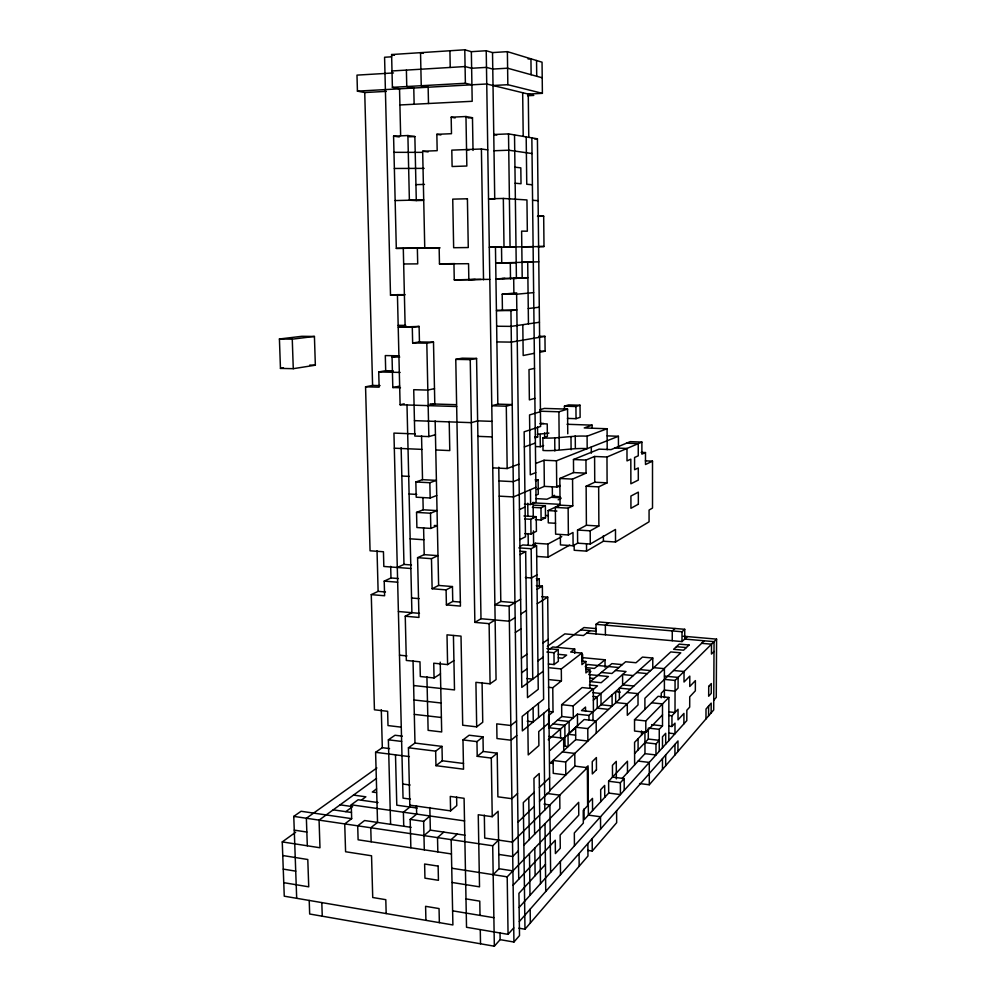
<?xml version="1.0" encoding="UTF-8"?>
<svg xmlns="http://www.w3.org/2000/svg" width="996" height="996" viewBox="0 0 996 996"><rect width="100%" height="100%" fill="white"/><g stroke="black" fill="none" stroke-linecap="round" stroke-linejoin="round"><path stroke-width="1.49" d="M659.252 751.308L659.252 729.321L662.502 725.86L662.502 703.923L651.583 702.778M661.257 697.785L661.257 693.179L664.394 690.066L675.051 691.149L678.077 688.062L678.102 677.417L664.481 676.085M662.477 769.447L662.489 758.591M662.489 747.697L662.489 736.791L665.689 733.317L665.677 744.149M664.394 697.686L664.407 668.677L653.787 667.656M665.664 765.75L665.664 754.968M668.826 740.651L668.864 697.449L658.082 696.328L634.527 719.71L634.552 731.039L645.806 732.309L662.502 714.904M668.889 726.159L671.939 726.495L671.951 715.775L678.039 709.289L678.015 719.859L683.941 713.41L683.903 723.831M672.25 640.714L672.275 630.916L675.051 628.476M674.939 754.968L674.964 744.385M683.281 636.232L716.585 639.133L675.064 680.43L675.014 712.514L668.938 711.854M677.952 751.47L677.977 740.949L519.314 921.537M586.719 633.12L681.999 641.573L682.023 631.75L684.738 629.31L684.713 639.071L714.057 641.648L713.696 709.949L649.292 784.773L639.557 783.541M705.965 718.925L706.015 709.04L711.194 703.139L711.144 712.899M708.579 715.9L708.617 706.077M716.585 639.133L716.261 697.387L713.746 700.25M309.208 900.434L309.669 914.004L494.34 946.2L500.129 939.651L513.936 942.029L519.514 935.568L518.928 893.35L545.447 864.441M518.928 928.185L524.979 929.206L587.964 856.025L587.877 843.5M587.652 850.36L592.259 851.032L616.661 822.684L616.611 810.794M409.829 805.166L450.578 810.869L450.279 796.427L464.086 798.306L466.526 927.276L508.06 934.348L513.737 927.886M519.128 907.456L686.804 720.606L686.842 710.248L689.693 707.123L689.73 696.814L695.345 690.826L695.382 680.617L689.767 686.481L689.792 676.135L684.015 682.011L684.04 671.503L673.57 670.495M584.042 808.914L584.117 819.733L608.681 793.065L620.421 794.584L620.371 782.719L624.181 778.573L612.503 777.117L612.453 765.339L616.275 761.367L616.35 778.872M621.99 778.611L644.972 753.661L655.978 754.956L655.978 743.9L659.252 740.327L648.309 739.069L634.601 753.623M671.939 726.495L675.002 723.158L674.977 733.778L668.914 733.106M513.127 885.183L555.27 840.238L555.407 853.572L560.262 848.281L560.138 835.046L578.763 815.176L578.664 802.328L507.201 876.841L508.06 934.348M588.287 802.838L592.483 798.381L592.558 810.557M608.681 793.065L608.618 781.238L627.455 761.218L627.492 772.635M518.343 850.783L512.716 856.523L498.797 854.431M523.871 845.156L559.877 808.478L559.752 795.144L546.717 793.426M645.806 732.309L645.794 720.942L668.864 697.449M714.008 651.459L711.455 654.061L711.505 644.188L701.62 643.316M493.182 874.662L499.021 868.736L498.112 811.279L492.236 816.695L478.254 814.74L479.524 886.838L452.035 882.468M549.655 790.575L574.879 766.136L587.366 767.679L512.517 842.118L484.716 838.072L484.33 815.114M585.897 767.978L588.038 765.862L588.375 815.114L600.513 816.757L600.588 829.033M494.34 946.2L492.709 845.766L498.573 840.089M704.234 640.789L644.898 698.283L644.91 709.401M517.957 822.21L534.292 806.362M539.533 801.257L549.755 791.347L547.7 597.152L541.712 596.666M534.117 792.38L523.311 802.602L524.979 929.206M539.371 787.4L549.605 777.714M664.158 668.54L680.766 652.841L670.756 651.932L587.777 728.599L587.864 741.049L575.713 739.63L550.166 763.073L553.253 763.459M565.691 762.015L553.104 760.471L553.241 773.344L565.803 774.925L565.691 762.015L664.407 668.677M681.999 641.573L687.402 636.593M517.559 793.463L511.894 798.692L497.888 796.812L497.203 753.175L483.247 751.457L477.221 756.313L476.96 741.609L482.998 736.878L483.247 751.457M550.041 750.449L563.636 738.223L548.647 736.467M563.661 745.992L568.131 746.527L568.019 734.276L584.166 719.535L596.168 720.867L596.243 733.131M548.223 739.804L577.431 714.169L588.96 715.439L592.956 711.841L593.018 720.631M619.4 699.267L619.35 688.112L652.778 658.045L652.778 668.503M457.338 834.075L451.163 839.628L452.894 924.948L284.258 896.188L282.254 841.906L295.65 832.245M562.777 739.206L577.518 725.947L577.431 714.169M619.151 688.485L593.429 711.63L593.292 688.709L582.1 687.564L561.644 704.67L561.756 716.522L548.721 727.69L548.597 715.564L553.017 711.879L552.768 687.738L561.42 680.878L561.308 668.951L581.851 653.09L581.938 664.606L585.86 661.493L585.934 672.898L589.806 669.76L589.918 688.112M593.367 700.176L626.011 671.516L615.441 670.482M443.793 832.096L437.518 837.611L437.829 851.879M423.972 835.607L430.347 830.141L464.92 835.183M450.578 810.869L456.778 805.565L456.604 796.974M561.644 704.67L573.198 705.915L593.292 688.709M593.753 689.083L597.488 685.87L589.358 685.049M549.033 722.822L538.724 731.574L538.886 745.593L528.229 754.906L527.681 712.016M410.862 847.795L410.178 819.422L423.636 821.351L430.035 815.998M477.221 756.313L491.289 758.068L497.203 753.175M516.762 735.509L511.06 740.215L496.979 738.534L496.743 723.868L510.848 725.486L516.563 720.905M548.883 709.015L522.365 730.89L522.178 716.423L543.617 699.254L542.359 586.121L536.321 585.648M410.178 819.422L416.664 814.093L416.465 805.627M589.01 672.898L590.84 671.404M605.058 667.27L605.02 659.788L594.463 668.441L585.548 667.569M585.262 666.448L587.69 664.506L618.877 667.532M442.299 760.77L441.987 746.39L435.65 751.146L435.962 765.663L442.299 760.77L463.551 763.471M435.962 765.663L463.538 769.198L462.978 739.928L469.128 735.222L482.998 736.878M406.99 404.7L411.908 612.689L405.248 616.225L406.318 660.448L419.976 661.817L420.312 676.521L434.057 677.965L433.746 663.199L447.602 664.593L447.005 634.838L461.011 636.133L462.704 725.225L476.698 726.856L482.749 722.249L482.076 682.571M378.069 802.564L358.112 799.763L351.264 804.805L351.675 818.662L344.728 823.916L345.587 851.742L371.545 855.776L372.728 897.508L385.801 899.687L386.174 913.569M543.306 671.204L521.792 687.365L516.625 294.218L533.644 292.625M608.494 622.774L605.356 625.139L605.406 634.776M548.398 664.008L554.087 664.556L558.333 661.356L558.221 649.604L546.904 648.545M574.729 653.301L574.692 649.031L570.696 652.044L581.851 653.09M345.811 811.665L352.609 806.623L340.084 804.843M361.473 800.049L365.856 796.812L353.505 795.094M376.538 788.894L372.305 792.032L376.426 792.592M589.956 630.717L583.444 635.535L564.844 633.879L547.352 646.354M596.044 633.942L595.981 624.33L599.169 621.977L684.738 629.31M546.854 652.044L553.975 652.716L558.221 649.604M521.605 672.786L527.145 668.752M537.915 660.933L543.156 657.123M376.513 778.362L319.069 820.119L319.977 847.758L282.254 841.906M556.876 647.238L583.967 627.542L596.231 628.613M549.593 649.218L552.705 646.977L574.692 649.031M403.741 826.257L403.392 812.213L409.866 807.034L408.435 747.759L414.983 743.066L441.987 746.39M376.886 767.953L306.37 818.251L307.316 845.791M476.698 726.856L475.914 682.335L490.082 683.816L496.058 679.596L486.222 50.734L471.357 51.68L464.783 49.8L391.602 54.543L392.399 87.337L399.533 88.806L400.641 135.693M521.406 658.157L526.959 654.26M542.994 642.993L548.149 639.382M296.684 898.305L293.77 816.384L301.078 811.267L351.675 818.662M371.159 841.782L370.761 827.751L377.534 822.422L375.604 752.316L382.315 747.685L389.56 748.594M390.594 824.339L388.378 739.804L395.001 735.26L402.309 736.144M515.355 632.472L521.02 628.775M434.057 677.965L440.469 673.856M447.602 664.593L453.927 660.585M515.144 617.582L509.354 621.218L480.993 618.74L474.868 622.388L470.237 359.631L476.574 358.448L480.993 618.74M520.833 614.022L526.411 610.511M537.255 603.713L547.7 597.152M474.868 622.388L489.111 623.645L495.124 619.973M514.944 602.655L500.801 601.484L494.888 604.958L509.143 606.153L520.634 599.219M537.081 589.308L542.359 586.121M574.157 544.563L574.194 550.278L586.569 551.124L603.414 541.226L615.528 542.011L649.068 521.792L649.068 510.052L652.517 508.047L652.505 461.16L645.371 460.849M536.657 580.431L539.247 578.9L539.346 586.681M536.919 574.866L531.528 577.979L525.378 577.518M560.35 534.628L560.449 544.899L573.098 545.746L577.63 543.194L590.279 544.015L615.478 529.461L615.528 542.011M536.919 556.44L548.012 557.212L569.687 545.098M577.63 543.194L577.531 530.034L590.205 530.818L598.882 526.025L598.658 486.87L607.099 482.848L606.975 457.002L641.885 442.087L641.897 454.164L645.483 452.545L645.495 464.51L652.505 461.16M452.757 601.447L452.458 586.544L446.096 589.881L446.395 604.908L452.757 601.447L460.501 602.082M606.975 457.002L594.587 456.467L585.959 460.065L586.046 473.162L572.563 479.101L572.775 505.856L560.076 505.146L555.345 507.412L555.606 534.155L568.367 534.964L572.999 532.486L573.098 545.746M577.531 530.034L586.395 525.265L598.882 526.025M532.935 544.513L535.375 543.243L547.875 544.065L561.781 536.62M520.049 554.585L525.664 551.622L527.507 697.636L538.238 689.307L536.583 545.858L522.813 544.937L520.061 546.356M518.841 547.875L531.167 548.709L536.583 545.858M405.248 616.225L418.955 617.433L417.585 557.673L424.196 554.66L437.979 555.644L431.48 558.669L432.127 588.748L438.614 585.449L452.458 586.544M519.85 539.62L525.477 536.794L524.145 431.803L540.604 426.45L537.417 138.818L508.52 133.9L493.767 134.522L496.83 135.02M524.817 533.619L530.993 534.018L536.408 531.291L536.246 516.687L523.971 515.953M555.345 507.412L568.143 508.134L572.775 505.856M535.387 519.626L541.114 519.974L545.509 517.833L545.372 505.781L533.968 505.146M401.276 727.155L388.004 725.574L387.631 711.306L374.434 709.787L371.271 594.637L378.119 591.375L385.477 591.985M555.569 523.286L548.273 522.85L548.149 510.575L560.038 504.91M524.631 518.904L530.818 519.277L536.246 516.687M371.271 594.637L384.605 595.757L384.219 581.129L390.98 577.966L398.4 578.552M532.374 507.338L540.977 507.836L545.372 505.781M558.158 499.818L560.922 498.535M586.395 525.265L586.134 486.235L594.749 482.226L607.099 482.848M397.292 567.471L403.978 564.433L411.46 564.981M552.319 487.119L552.407 496.294L554.573 495.311M519.451 509.554L525.104 507.001M524.444 504.15L530.631 504.499L536.072 502.034L531.852 137.871M537.18 489.472L544.351 486.372L556.727 487.007L560.163 485.488M535.661 495.361L538.288 494.203L538.126 479.96L535.151 479.811M560.076 505.146L559.827 478.478L573.572 472.577L586.046 473.162M535.898 487.355L513.5 496.929L499.208 496.145M416.552 512.392L430.496 513.226L437.032 510.612L423.2 509.79L416.552 512.392L416.888 527.531L430.82 528.415L437.356 525.664L434.281 525.477M535.499 481.056L538.126 479.96M573.572 472.577L573.472 459.517L599.082 449.134L611.046 449.619L630.231 441.639L641.885 442.087M519.053 479.325L513.289 481.641L498.984 480.919M535.736 472.627L530.283 474.818L529.548 414.946L540.43 411.684M535.661 463.489L544.065 460.239L556.465 460.787L618.416 436.285L618.454 448.001M539.919 423.674L547.24 423.923L547.364 436.397L542.882 437.954L543.019 450.478C557.997 451.437 572.202 447.702 587.179 448.648L587.092 436.186L607.087 428.753L607.187 449.719M492.746 467.859L507.176 468.543L518.854 464.148M415.842 481.989L429.836 482.711L436.397 480.383L422.528 479.674L415.842 481.989L416.204 497.203L430.172 497.988L436.721 495.522M542.882 437.954C557.847 438.838 572.127 435.314 587.092 436.186M535.973 446.557L540.305 446.731L543.617 445.536M592.122 428.081L592.11 425.143L584.241 427.944L607.087 428.753M524.344 446.93L535.387 443.046M535.001 437.879L537.641 436.97L537.529 426.886M537.28 434.318L548.933 433.086M567.421 418.395L576.037 418.681L580.12 417.324L580.033 405.248L568.616 404.911L564.446 406.181L564.471 409.207M539.782 411.199L558.905 411.796L567.558 409.119L567.77 433.783M564.446 406.181L575.937 406.517L580.033 405.248M539.894 409.73L544.339 408.41L567.558 409.119M434.48 388.627L427.832 390.083L413.726 389.71L414.797 436.049L428.84 436.597L435.439 434.704M506.292 406.206L512.23 404.575L497.826 404.139L491.775 405.758L506.292 406.206L507.176 468.543M534.877 398.363L529.374 399.882L529 369.603L534.528 368.371M428.168 405.633L434.804 404.027L433.497 342.151L419.453 341.952L412.655 342.96L412.294 327.286L419.104 326.427L419.453 341.952M405.086 294.679L397.429 294.667L400.106 404.762L404.214 403.816M410.862 568.492L383.834 566.463L383.448 551.747L370.064 550.788L365.557 386.809L379.127 387.17L378.729 371.956L385.689 370.699L385.303 355.572L398.91 355.809L392.05 356.929L392.81 387.531L399.645 386.124M534.354 353.306L523.186 355.51L522.8 324.684M539.782 352.235L545.111 351.19L544.949 336.362L538.811 336.287M365.557 386.809L372.591 385.427L380.086 385.614M446.395 604.908L460.438 606.091L455.77 359.369L462.206 358.187L476.574 358.448M544.949 336.362L511.371 342.114L496.892 341.914M293.272 368.682L315.346 365.196L314.425 336.449L301.838 336.299L279.415 338.989L280.461 368.408L293.272 368.682L292.264 339.163L314.425 336.449M280.461 368.408L283.487 367.935M412.655 342.96L426.811 343.159L433.497 342.151M539.446 322.268L511.16 326.377L496.655 326.24M419.104 326.427L398.226 327.149L412.294 327.286M510.936 310.59L516.824 309.893L496.419 310.528L510.936 310.59L518.742 879.207M528.266 308.523L539.284 307.216M502.42 309.818L502.196 294.206L516.725 292.886M391.677 56.797L384.581 57.258L390.507 295.214L397.429 294.667M504.922 278.357L495.933 278.942L527.892 277.722L517.945 277.76M453.952 263.803L454.263 279.851L489.795 279.353M486.222 50.734L492.522 52.589L507.387 51.643L542.048 62.188L542.384 93.338L528.266 94.072L528.776 137.236M454.263 279.851L481.056 279.378M475.229 279.403L468.842 279.814L468.556 263.703L439.473 263.915L439.149 247.88L396.308 248.39L393.582 136.153L407.899 135.543L414.859 136.552L416.291 200.582L423.4 200.408M528.067 58.988L530.943 58.814L531.129 74.712M392.001 70.965L465.082 66.558L471.631 68.263L486.484 67.379L492.771 69.073L507.611 68.201L542.21 77.788M393.482 72.945L356.991 75.123L357.427 91.134L364.735 92.541L386.299 91.371M392.399 87.337L465.381 83.266L471.917 84.809M357.427 91.134L486.733 83.988L533.756 95.417L527.581 95.728M493.02 85.507L507.836 84.697L542.384 93.338M399.906 104.966L472.191 101.293L471.357 51.68M431.517 247.954L424.757 248.054L422.665 151.243L437.182 150.682L436.846 134.323L451.487 133.701L451.176 117.204L465.966 116.52L472.478 117.727L473.025 150.446M468.07 117.926L472.478 117.727M409.182 136.788L414.859 136.552M516.202 262.732L495.697 263.093L538.774 261.811M534.578 138.93L537.417 138.818M393.98 152.326L422.366 152.363M487.766 149.886L481.404 149.002L451.798 150.135L452.109 166.519L466.838 166.021L465.966 116.52M439.473 263.915L454.724 263.604M494.004 150.757L508.744 150.209L532.038 153.546M394.366 168.461L424.134 168.374M415.942 184.646L424.483 184.397M395.151 200.57L423.711 199.86M517.908 278.121L522.203 278.108L521.618 231.134L527.332 231.197L526.946 199.947L503.329 198.441L488.538 198.802L493.182 199.088M537.479 216.344L543.679 216.219L544.003 246.51L504.013 247.108L503.329 198.441M396.308 248.39L440.083 247.855M516.003 246.921L489.297 247.282L501.511 247.095L501.735 262.844M521.804 246.796L533.121 246.672M537.815 246.572L544.003 246.51M521.991 262.122L533.296 262.035M522.016 262.309L527.706 262.259L528.453 323.862M403.666 263.977L417.71 263.878L417.349 248.129M501.972 278.544L516.414 278.507L514.521 134.921M502.196 294.206L516.625 294.218M390.507 295.214L404.401 295.227M398.176 325.331L405.808 325.393M279.415 338.989L292.264 339.163M540.504 351.115L545.111 351.19M392.05 356.929L399.732 357.066M455.77 359.369L470.237 359.631M309.768 365.084L315.346 365.196M385.689 370.699L393.233 370.861M378.729 371.956L400.093 372.429M392.81 387.531L400.467 387.73M430.135 403.89L455.969 404.675M400.106 404.762L456.666 406.517M492.012 421.358L477.632 420.86L471.345 422.653L414.436 420.648M540.953 423.375L543.679 423.462M567.048 424.271L592.11 425.143M538.263 216.008L543.679 216.219M607.187 435.862L618.416 436.285M534.64 436.858L537.641 436.97M415.357 433.92L393.943 433.098L403.044 798.132L410.427 799.153M477.893 436.348L492.261 436.908M626.509 443.183L638.237 443.643L638.262 455.807L634.577 457.475L634.601 469.714L638.287 467.946L638.312 480.06L630.879 483.795L630.817 459.181L627.007 460.899L626.97 448.461L615.005 447.976M641.15 452.371L645.483 452.545M394.329 448.2L421.843 449.37M435.762 449.968L449.781 450.578L449.208 421.408M573.472 459.517L585.959 460.065M559.827 478.478L572.563 479.101M401.836 476.026L409.368 476.412M586.134 486.235L598.658 486.87M556.677 486.422L559.603 486.571M416.291 200.582L409.381 200.221L407.899 135.543M552.407 496.294L559.677 496.68M560.91 497.813L551.186 497.29L546.978 499.208L535.86 498.61M409.107 493.991L416.751 494.414M532.736 502.818L559.677 504.325M548.149 510.575L556.913 511.085M545.584 515.48L548.41 515.642M542.658 517.659L545.509 517.833M532.574 200.308L538.101 200.657M410.165 538.824L423.86 539.745M520.074 551.236L525.664 551.622M417.585 557.673L431.48 558.669M536.296 578.688L539.247 578.9M384.219 581.129L397.665 582.199M432.127 588.748L446.096 589.881M411.56 597.998L419.129 598.633M595.981 624.33L682.023 631.75M398.4 611.507L419.465 613.349M580.73 629.908L596.131 631.265M515.156 183.214L521.02 183.737L520.821 167.851L514.944 167.166M532.399 184.77L526.76 184.26L526.187 136.913M676.446 646.69L686.344 647.574M652.778 658.045L642.457 657.086L636.008 662.738L625.625 661.755L611.942 673.483L601.372 672.437M558.258 654.31L566.637 655.107L562.516 658.207L558.308 657.808M581.739 657.572L605.02 659.788M622.276 664.618L611.88 663.622L590.404 681.613L601.186 682.708L608.407 676.508L588.698 674.553M581.701 661.095L585.86 661.493M639.955 669.573L650.587 670.607M636.643 672.561L647.338 673.607M585.673 669.349L589.806 669.76M633.282 675.587L622.587 674.529L622.625 685.36M549.78 667.806L561.308 668.951M664.407 679.384L675.064 680.43M399.483 655.181L406.966 655.928M589.545 678.052L594.114 678.513M622.911 684.912L633.867 686.02M549.904 679.708L561.42 680.878M526.66 678.513L532.748 679.135L531.167 548.709M619.35 688.112L630.381 689.232M626.845 692.494L638 693.652L638.025 704.944L627.318 715.315L627.281 703.774L615.914 702.566M620.271 692.133L615.628 691.647L615.677 702.616M548.398 687.29L552.768 687.738M592.707 692.631L600.986 693.49L601.049 704.77L612.142 705.965L612.067 694.859M593.043 696.378L597.202 696.814L597.264 708.168L608.432 709.376M413.626 685.534L454.5 689.917L453.429 635.535M668.889 715.452L671.951 715.775M592.956 711.841L581.502 710.596L585.511 707.073L585.548 711.418M634.527 719.71L645.794 720.942M548.647 711.393L553.017 711.879M651.608 724.652L662.502 725.86M413.975 699.976L441.079 702.989M561.756 716.522L573.285 717.805L573.198 705.915M659.252 729.321L648.296 728.088L648.309 739.069M557.474 720.183L569.09 721.49L569.189 733.43M553.129 723.905L564.832 725.237L565.018 746.265M527.195 721.204L533.271 721.888L533.097 707.683M587.777 728.599L575.613 727.217L575.713 739.63M548.721 727.69L560.499 729.035L560.586 738.123M414.311 714.381L441.39 717.494M644.947 742.63L655.978 743.9M568.019 734.276L575.514 735.135M462.978 739.928L476.96 741.609M562.367 751.93L574.779 753.424L574.879 766.136M638.125 761.081L649.28 762.426L649.292 784.773M388.378 739.804L401.637 741.435M422.665 151.243L428.143 151.915M408.435 747.759L435.65 751.146M608.618 781.238L620.371 782.719M375.604 752.316L409.393 756.599M402.695 784.014L410.091 785.01M544.028 804.146L549.904 804.942L550.614 872.372M466.539 149.574L469.141 149.923M393.582 136.153L399.259 136.95M417.187 808.055L396.794 805.191L395.499 754.931M351.264 804.805L464.646 820.916M333.199 809.848L351.451 812.475M411.111 827.327L364.561 820.53L357.701 825.833L358.112 839.802L451.449 853.946M293.77 816.384L492.709 845.766M436.846 134.323L440.892 134.933M294.256 830.129L306.843 832.046M499.021 868.736L512.928 870.878M451.748 868.226L507.201 876.841M282.764 855.527L307.789 859.511L308.735 886.826L283.76 882.668M283.262 869.11L295.725 871.151M465.991 898.89L479.773 901.143L480.022 915.399M452.607 910.83L493.879 917.702M451.176 117.204L455.16 117.926M391.602 54.543L394.466 55.266M423.3 53.398L420.536 52.663L421.246 85.718L428.143 87.225L428.492 103.509M321.808 902.588L322.256 916.196M390.681 566.338L390.98 577.966M364.735 92.541L372.591 385.427M377.036 550.825L378.119 591.375M381.294 709.75L382.315 747.685M403.293 248.29L405.135 326.29M413.041 660.871L414.983 743.066M401.139 447.727L403.978 564.433M414.137 104.244L413.776 88.022L406.766 86.528L406.393 70.094M421.545 435.688L422.528 479.674M422.927 497.763L423.2 509.79M423.599 527.78L424.196 554.66M426.923 676.807L428.118 730.342L441.689 731.96L440.22 662.153M429.836 807.495L430.347 830.141M423.636 821.351L424.296 849.837M425.915 920.341L425.591 906.323L439.049 908.564L439.361 922.632M435.152 420.922L438.614 585.449M426.811 343.159L428.84 436.597M429.836 482.711L430.172 497.988M430.496 513.226L430.82 528.415M449.918 50.759L450.229 67.454M464.783 49.8L465.381 83.266M480.271 929.617L480.52 943.785M500.017 932.605L500.129 939.651M481.404 149.002L483.521 279.764M489.111 623.645L490.082 683.816M491.289 758.068L492.236 816.695M507.387 51.643L507.836 84.697M508.52 133.9L510.064 247.008M510.288 262.981L510.5 278.892M509.143 606.153L513.936 942.029M492.522 52.589L494.738 199.188M495.46 247.182L497.826 404.139M498.772 467.186L500.801 601.484M533.109 502.258L533.296 518.007M533.445 530.856L533.632 546.518M530.457 489.683L530.631 504.499M530.818 519.277L530.993 534.018M534.628 834.2L533.943 778.362L539.21 773.506L540.492 883.651M534.79 848.069L535.126 875.696M522.676 92.715L523.211 136.29M527.755 503.217L527.905 516.227M528.129 533.52L528.266 545.011M528.764 797.447L529.299 839.628M529.474 853.609L529.997 895.342M530.171 909.174L530.345 922.968M513.675 277.784L513.886 293.148M547.875 544.065L548.012 557.212M544.6 432.924L544.65 437.505M544.065 460.239L544.351 486.372M536.545 60.519L536.72 76.269M543.766 713.223L544.837 809.972M544.999 823.642L545.746 891.457M540.168 434.418L540.305 446.731M540.977 507.836L541.114 519.974M538.4 703.437L538.562 717.518M535.375 543.243L535.412 546.157M568.143 508.134L568.367 534.964M563.636 738.223L563.748 750.561M558.905 411.796L559.254 449.321M560.387 861.478L560.511 874.65M556.465 460.787L556.727 487.007M554.735 438.402L554.847 450.976M553.975 652.716L554.087 664.556M587.366 767.679L587.628 805.727L583.233 810.408L583.32 823.132L574.331 832.942L574.431 845.828M582.598 654.372L582.648 661.381M575.937 406.517L576.037 418.681M579.062 853.535L579.162 866.259M575.252 435.738L575.352 448.163M570.994 437.294L571.094 449.806M603.377 535.674L603.414 541.226M604.746 797.335L604.684 785.421L600.675 789.679L600.737 801.668M594.587 456.467L594.749 482.226M591.288 447.017L591.338 453.18M590.205 530.818L590.279 544.015M592.184 838.595L592.259 851.032M588.96 715.439L588.997 719.871M586.52 543.941L586.569 551.124M638.087 738.708L638.1 749.901M634.626 764.878L634.577 742.344L644.935 731.574L644.972 753.661M624.181 778.573L624.218 790.351M641.524 730.94L641.536 735.11M708.716 686.381L708.666 696.241L711.244 693.365L711.306 683.567L708.716 686.381M596.467 769.734L592.321 773.942L592.247 761.679L596.392 757.558L596.467 769.734M689.083 644.997L683.58 650.201L673.62 649.292L679.235 644.113L689.083 644.997M638.349 504.2L630.941 508.296L630.916 496.058L638.336 492.136L638.349 504.2M467.41 198.777L452.732 199.138L453.653 247.718L468.269 247.543L467.41 198.777M438.128 866.109L424.62 864.018L424.943 878.161L438.439 880.302L438.128 866.109"/></g></svg>
